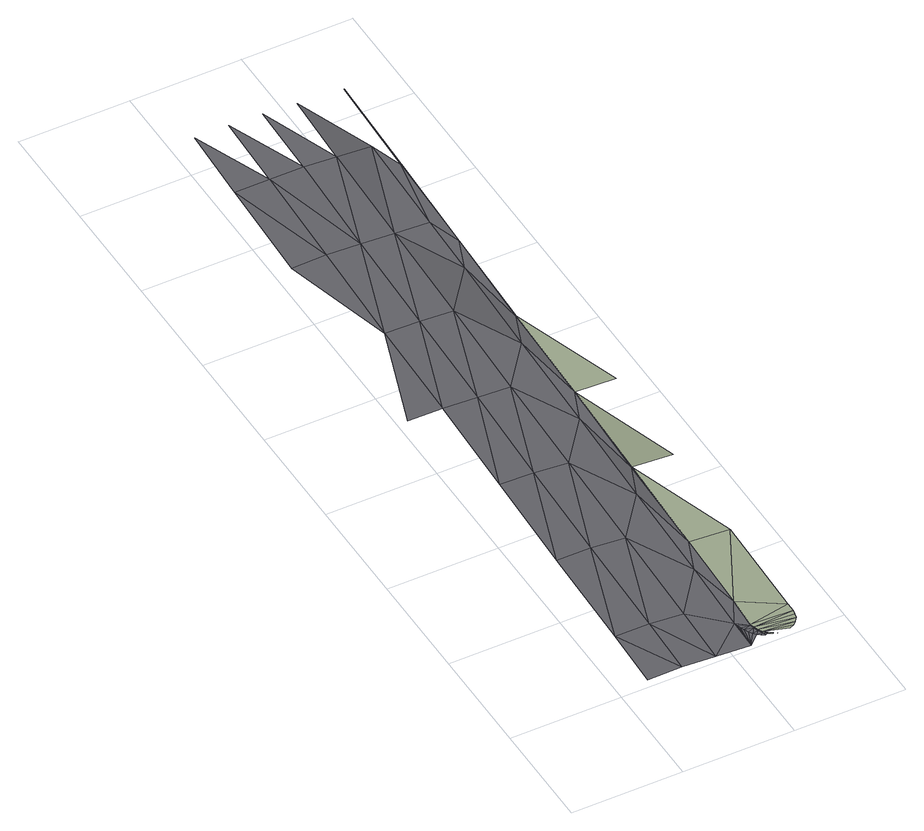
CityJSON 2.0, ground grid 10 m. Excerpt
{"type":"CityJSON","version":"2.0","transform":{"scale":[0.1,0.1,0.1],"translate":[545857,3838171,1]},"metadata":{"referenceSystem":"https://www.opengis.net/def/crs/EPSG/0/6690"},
"CityObjects":{
"road1":{"type":"Road","attributes":{"RoadStructureAttribute.sectionType":"1"},"geometry":[{"type":"MultiSurface","lod":"3","boundaries":[[[0,1,2]],[[2,3,0]],[[3,4,0]],[[4,5,0]],[[3,2,6]],[[6,7,3]],[[7,8,3]],[[8,4,3]],[[9,7,6]],[[4,10,5]],[[10,11,5]],[[6,12,9]],[[9,13,7]],[[14,9,12]],[[15,16,12]],[[12,17,18]],[[12,18,14]],[[12,19,17]],[[13,8,7]],[[12,16,19]],[[20,17,19]],[[20,19,16]],[[18,17,21]],[[14,18,21]],[[9,14,21]],[[22,20,16]],[[16,15,22]],[[23,22,15]],[[23,15,24]],[[8,25,4]],[[17,20,21]],[[25,10,4]],[[26,27,20]],[[26,20,22]],[[23,24,28]],[[21,20,27]],[[29,26,22]],[[27,30,21]],[[29,22,23]],[[31,23,28]],[[32,29,23]],[[10,33,11]],[[32,23,31]],[[32,34,29]],[[33,35,11]],[[31,34,32]],[[9,21,36]],[[34,31,37]],[[38,29,34]],[[35,39,40]],[[21,30,36]],[[13,9,36]],[[26,29,41]],[[27,26,42]],[[43,29,44]],[[30,27,45]],[[13,46,8]],[[41,29,43]],[[42,26,41]],[[36,30,47]],[[46,25,8]],[[48,27,42]],[[13,36,49]],[[45,27,48]],[[47,30,45]],[[25,50,10]],[[50,33,10]],[[46,13,49]],[[33,51,35]],[[51,39,35]],[[52,36,47]],[[49,36,52]],[[46,53,25]],[[54,55,49]],[[39,56,57]],[[46,49,55]],[[53,50,25]],[[54,49,52]],[[50,58,33]],[[58,51,33]],[[56,59,57]],[[53,46,55]],[[51,60,39]],[[60,56,39]],[[54,61,55]],[[53,62,50]],[[56,63,59]],[[53,55,61]],[[62,58,50]],[[60,63,56]],[[63,64,59]],[[61,54,65]],[[58,66,51]],[[66,60,51]],[[62,53,61]],[[62,67,58]],[[60,68,63]],[[69,70,61]],[[62,61,70]],[[67,66,58]],[[69,61,71]],[[66,72,60]],[[72,68,60]],[[73,63,68]],[[67,62,70]],[[69,74,70]],[[67,75,66]],[[67,70,74]],[[75,76,66]],[[76,72,66]],[[77,68,72]],[[75,67,74]],[[76,78,72]],[[75,74,79]],[[76,75,79]],[[74,80,79]],[[80,81,79]],[[81,82,79]]],"semantics":{"surfaces":[{"type":"TrafficArea","function":"1010"},{"type":"TrafficArea","function":"1000"},{"type":"AuxiliaryTrafficArea","function":"3000"}],"values":[0,0,0,0,0,0,0,0,0,0,0,0,0,0,0,0,0,0,0,0,1,1,1,1,1,1,1,1,1,0,1,0,2,2,1,2,2,2,2,1,2,0,2,2,0,2,1,2,2,0,2,1,2,2,2,2,0,2,2,2,0,2,1,2,2,0,0,1,0,0,2,2,0,2,0,1,0,2,0,0,0,1,0,0,2,0,0,1,0,0,0,2,0,0,1,0,0,2,1,0,2,0,0,0,1,2,0,1,0,0,0,1,0,1,1,2,2,2]}}]}
},
"vertices":[
[28,61,10],[26,4,10],[56,3,11],[58,60,11],[61,160,11],[31,161,10],[86,2,10],[88,58,10],[91,158,10],[118,30,9],[65,260,10],[35,261,10],[117,1,9],[121,101,9],[119,27,9],[127,10,9],[125,13,9],[121,20,9],[120,23,9],[123,16,9],[129,18,9],[128,22,9],[130,14,9],[132,10,9],[130,8,9],[95,258,9],[130,14,10],[129,18,10],[133,6,9],[132,10,10],[128,22,10],[135,7,9],[135,7,10],[69,359,10],[139,5,10],[39,361,10],[130,53,9],[139,5,9],[142,3,10],[42,461,9],[8,362,9],[161,9,9],[164,13,9],[158,6,9],[154,4,9],[166,21,9],[124,200,9],[166,30,9],[165,17,9],[133,131,9],[98,358,9],[72,459,10],[169,129,8],[128,300,8],[136,230,9],[136,230,8],[46,564,9],[15,564,8],[102,458,9],[19,664,8],[76,562,9],[140,330,8],[131,400,8],[50,663,9],[22,734,9],[173,229,7],[106,561,8],[135,500,7],[80,662,10],[143,430,8],[143,430,7],[177,329,7],[109,661,9],[52,733,10],[147,530,7],[137,560,7],[140,660,7],[82,732,10],[112,731,9],[150,630,7],[150,630,8],[154,730,7],[154,730,6]
]}
